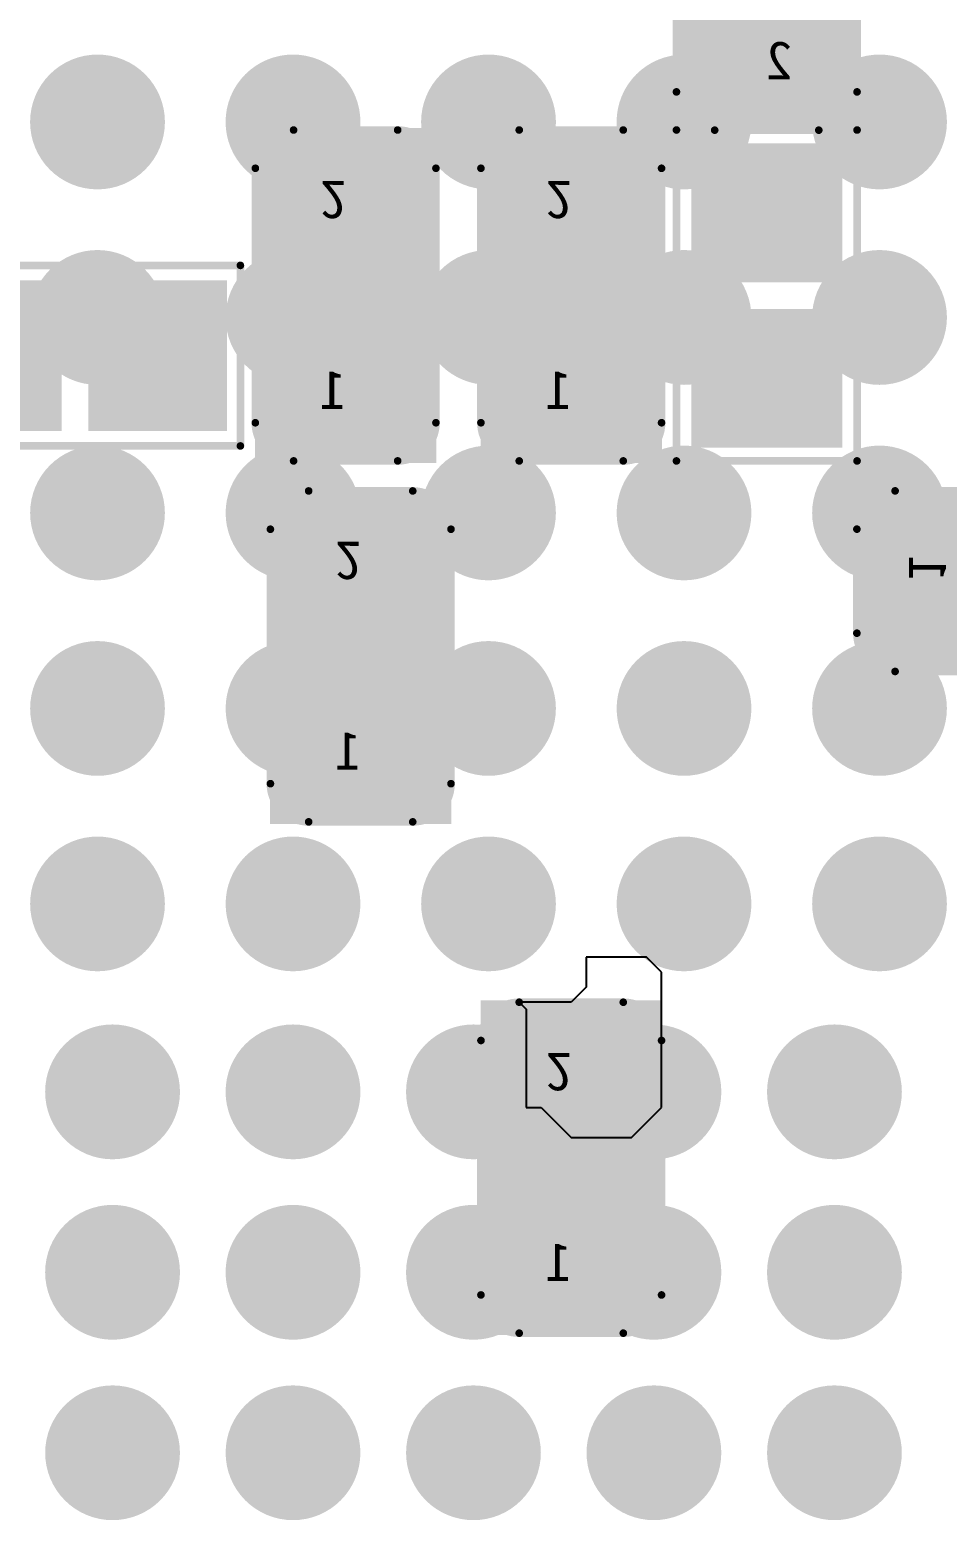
# Model space of a CAD drawing. Header units: millimetres. Extents: x 7.33 to 10.08, y 7.01 to 8.78.
# Drawn here: x 8.2944 to 8.4145, y 7.51 to 7.7051 of the extents above; entities that cross this region are included whole.
import ezdxf

# ---------------------------------------------------------------- set-up
doc = ezdxf.new("R2010")
doc.units = ezdxf.units.MM
doc.header["$MEASUREMENT"] = 0
for name, color, linetype in [('BottomLayer', 5, 'Continuous'), ('BottomOverlay', 54, 'Continuous'), ('BottomPaste', 16, 'Continuous'), ('BottomSolder', 6, 'Continuous'), ('Mechanical20', 56, 'Continuous'), ('TopLayer', 1, 'Continuous'), ('TopPaste', 8, 'Continuous'), ('TopSolder', 216, 'Continuous')]:
    doc.layers.add(name, color=color, linetype=linetype)

# ---------------------------------------------------------------- blocks, each defined once
blk = doc.blocks.new('R0201_B_101')
at = {"layer": 'BottomLayer'}
for points in [[(-0.01792, -0.00788), (-0.00375, -0.00788), (-0.01792, 0.00787), (-0.00375, 0.00787)], [(0.00374, -0.00788), (0.01791, -0.00788), (0.00374, 0.00787), (0.01791, 0.00787)]]:
    blk.add_solid(points, dxfattribs=at)
at = {"layer": 'BottomOverlay', "const_width": 0.001}
for points in [[(-0.02166, 0.01182), (-0.02166, -0.01182)], [(0.02166, 0.01182), (-0.02166, 0.01182)], [(0.02166, 0.01182), (0.02166, -0.01182)], [(0.02166, -0.01182), (-0.02166, -0.01182)]]:
    blk.add_lwpolyline(points, dxfattribs=at)
at = {"layer": 'BottomOverlay', "const_width": 0.0005}
for points in [[(-0.02191, 0.01182, 1), (-0.02141, 0.01182, 1)], [(-0.02191, 0.01182, 1), (-0.02141, 0.01182, 1)], [(0.02141, 0.01182, 1), (0.02191, 0.01182, 1)], [(0.02141, 0.01182, 1), (0.02191, 0.01182, 1)], [(-0.02191, -0.01182, 1), (-0.02141, -0.01182, 1)], [(-0.02191, -0.01182, 1), (-0.02141, -0.01182, 1)], [(0.02141, -0.01182, 1), (0.02191, -0.01182, 1)], [(0.02141, -0.01182, 1), (0.02191, -0.01182, 1)]]:
    blk.add_lwpolyline(points, format="xyb", close=True, dxfattribs=at)
at = {"layer": 'BottomPaste'}
for points in [[(-0.01792, -0.00788), (-0.00375, -0.00788), (-0.01792, 0.00787), (-0.00375, 0.00787)], [(0.00374, -0.00788), (0.01791, -0.00788), (0.00374, 0.00787), (0.01791, 0.00787)]]:
    blk.add_solid(points, dxfattribs=at)
at = {"layer": 'BottomSolder'}
for points in [[(-0.01992, -0.00988), (-0.00175, -0.00988), (-0.01992, 0.00987), (-0.00175, 0.00987)], [(0.00174, -0.00988), (0.01991, -0.00988), (0.00174, 0.00987), (0.01991, 0.00987)]]:
    blk.add_solid(points, dxfattribs=at)
blk = doc.blocks.new('R0201_B_123')
at = {"layer": 'BottomLayer'}
for points in [[(-0.01792, -0.00788), (-0.00375, -0.00788), (-0.01792, 0.00787), (-0.00375, 0.00787)], [(0.00374, -0.00788), (0.01791, -0.00788), (0.00374, 0.00787), (0.01791, 0.00787)]]:
    blk.add_solid(points, dxfattribs=at)
at = {"layer": 'BottomOverlay', "const_width": 0.001}
for points in [[(-0.02166, -0.01182), (-0.02166, 0.01182)], [(0.02166, 0.01182), (-0.02166, 0.01182)], [(0.02166, -0.01182), (0.02166, 0.01182)], [(0.02166, -0.01182), (-0.02166, -0.01182)]]:
    blk.add_lwpolyline(points, dxfattribs=at)
at = {"layer": 'BottomOverlay', "const_width": 0.0005}
for points in [[(-0.02191, 0.01182, 1), (-0.02141, 0.01182, 1)], [(-0.02191, 0.01182, 1), (-0.02141, 0.01182, 1)], [(0.02141, 0.01182, 1), (0.02191, 0.01182, 1)], [(0.02141, 0.01182, 1), (0.02191, 0.01182, 1)], [(-0.02191, -0.01182, 1), (-0.02141, -0.01182, 1)], [(-0.02191, -0.01182, 1), (-0.02141, -0.01182, 1)], [(0.02141, -0.01182, 1), (0.02191, -0.01182, 1)], [(0.02141, -0.01182, 1), (0.02191, -0.01182, 1)]]:
    blk.add_lwpolyline(points, format="xyb", close=True, dxfattribs=at)
at = {"layer": 'BottomPaste'}
for points in [[(-0.01792, -0.00788), (-0.00375, -0.00788), (-0.01792, 0.00787), (-0.00375, 0.00787)], [(0.00374, -0.00788), (0.01791, -0.00788), (0.00374, 0.00787), (0.01791, 0.00787)]]:
    blk.add_solid(points, dxfattribs=at)
at = {"layer": 'BottomSolder'}
for points in [[(-0.01992, -0.00988), (-0.00175, -0.00988), (-0.01992, 0.00987), (-0.00175, 0.00987)], [(0.00174, -0.00988), (0.01991, -0.00988), (0.00174, 0.00987), (0.01991, 0.00987)]]:
    blk.add_solid(points, dxfattribs=at)
blk = doc.blocks.new('C0201_B_371')
at = {"layer": 'BottomLayer'}
for points in [[(-0.01792, -0.00788), (-0.00375, -0.00788), (-0.01792, 0.00787), (-0.00375, 0.00787)], [(0.00374, -0.00788), (0.01791, -0.00788), (0.00374, 0.00787), (0.01791, 0.00787)]]:
    blk.add_solid(points, dxfattribs=at)
at = {"layer": 'BottomOverlay', "const_width": 0.001}
for points in [[(-0.02166, 0.00681, -0.414249), (-0.01666, 0.01182)], [(0.01665, 0.01182, -0.414214), (0.02166, 0.00681)], [(-0.01666, -0.01182, -0.414178), (-0.02166, -0.00681)], [(0.02166, -0.00681, -0.414132), (0.01665, -0.01182)]]:
    blk.add_lwpolyline(points, format="xyb", dxfattribs=at)
for points in [[(0.01665, 0.01182), (-0.01666, 0.01182)], [(-0.02166, -0.00681), (-0.02166, 0.00681)], [(0.02166, -0.00681), (0.02166, 0.00681)], [(0.01665, -0.01182), (-0.01666, -0.01182)]]:
    blk.add_lwpolyline(points, dxfattribs=at)
at = {"layer": 'BottomOverlay', "const_width": 0.0005}
for points in [[(-0.01691, 0.01182, 1), (-0.01641, 0.01182, 1)], [(-0.01691, 0.01182, 1), (-0.01641, 0.01182, 1)], [(0.0164, 0.01182, 1), (0.0169, 0.01182, 1)], [(0.0164, 0.01182, 1), (0.0169, 0.01182, 1)], [(-0.02191, 0.00681, 1), (-0.02141, 0.00681, 1)], [(-0.02191, 0.00681, 1), (-0.02141, 0.00681, 1)], [(0.02141, 0.00681, 1), (0.02191, 0.00681, 1)], [(0.02141, 0.00681, 1), (0.02191, 0.00681, 1)], [(-0.02191, -0.00681, 1), (-0.02141, -0.00681, 1)], [(-0.02191, -0.00681, 1), (-0.02141, -0.00681, 1)], [(0.02141, -0.00681, 1), (0.02191, -0.00681, 1)], [(0.02141, -0.00681, 1), (0.02191, -0.00681, 1)], [(-0.01691, -0.01182, 1), (-0.01641, -0.01182, 1)], [(-0.01691, -0.01182, 1), (-0.01641, -0.01182, 1)], [(0.0164, -0.01182, 1), (0.0169, -0.01182, 1)], [(0.0164, -0.01182, 1), (0.0169, -0.01182, 1)]]:
    blk.add_lwpolyline(points, format="xyb", close=True, dxfattribs=at)
at = {"layer": 'BottomPaste'}
for points in [[(-0.01792, -0.00788), (-0.00375, -0.00788), (-0.01792, 0.00787), (-0.00375, 0.00787)], [(0.00374, -0.00788), (0.01791, -0.00788), (0.00374, 0.00787), (0.01791, 0.00787)]]:
    blk.add_solid(points, dxfattribs=at)
at = {"layer": 'BottomSolder'}
for points in [[(-0.02192, -0.01188), (0.00025, -0.01188), (-0.02192, 0.01187), (0.00025, 0.01187)], [(-0.00026, -0.01188), (0.02191, -0.01188), (-0.00026, 0.01187), (0.02191, 0.01187)]]:
    blk.add_solid(points, dxfattribs=at)
at = {"layer": 'Mechanical20', "text_generation_flag": 2}
for s, rotation, p in [('1', -90, (-0.01484, 0)), ('2', 90, (0.015, 0.00333))]:
    blk.add_text(s, height=0.005, rotation=rotation, dxfattribs=at).set_placement(p)
blk = doc.blocks.new('C0201_B_411')
at = {"layer": 'BottomLayer'}
for points in [[(-0.01792, -0.00788), (-0.00375, -0.00788), (-0.01792, 0.00787), (-0.00375, 0.00787)], [(0.00374, -0.00788), (0.01791, -0.00788), (0.00374, 0.00787), (0.01791, 0.00787)]]:
    blk.add_solid(points, dxfattribs=at)
at = {"layer": 'BottomOverlay', "const_width": 0.001}
for points in [[(-0.02166, 0.00681, -0.414249), (-0.01666, 0.01182)], [(0.01665, 0.01182, -0.414214), (0.02166, 0.00681)], [(-0.01666, -0.01182, -0.414178), (-0.02166, -0.00681)], [(0.02166, -0.00681, -0.414132), (0.01665, -0.01182)]]:
    blk.add_lwpolyline(points, format="xyb", dxfattribs=at)
for points in [[(0.01665, 0.01182), (-0.01666, 0.01182)], [(-0.02166, -0.00681), (-0.02166, 0.00681)], [(0.02166, -0.00681), (0.02166, 0.00681)], [(0.01665, -0.01182), (-0.01666, -0.01182)]]:
    blk.add_lwpolyline(points, dxfattribs=at)
at = {"layer": 'BottomOverlay', "const_width": 0.0005}
for points in [[(-0.01691, 0.01182, 1), (-0.01641, 0.01182, 1)], [(-0.01691, 0.01182, 1), (-0.01641, 0.01182, 1)], [(0.0164, 0.01182, 1), (0.0169, 0.01182, 1)], [(0.0164, 0.01182, 1), (0.0169, 0.01182, 1)], [(-0.02191, 0.00681, 1), (-0.02141, 0.00681, 1)], [(-0.02191, 0.00681, 1), (-0.02141, 0.00681, 1)], [(0.02141, 0.00681, 1), (0.02191, 0.00681, 1)], [(0.02141, 0.00681, 1), (0.02191, 0.00681, 1)], [(-0.02191, -0.00681, 1), (-0.02141, -0.00681, 1)], [(-0.02191, -0.00681, 1), (-0.02141, -0.00681, 1)], [(0.02141, -0.00681, 1), (0.02191, -0.00681, 1)], [(0.02141, -0.00681, 1), (0.02191, -0.00681, 1)], [(-0.01691, -0.01182, 1), (-0.01641, -0.01182, 1)], [(-0.01691, -0.01182, 1), (-0.01641, -0.01182, 1)], [(0.0164, -0.01182, 1), (0.0169, -0.01182, 1)], [(0.0164, -0.01182, 1), (0.0169, -0.01182, 1)]]:
    blk.add_lwpolyline(points, format="xyb", close=True, dxfattribs=at)
at = {"layer": 'BottomPaste'}
for points in [[(-0.01792, -0.00788), (-0.00375, -0.00788), (-0.01792, 0.00787), (-0.00375, 0.00787)], [(0.00374, -0.00788), (0.01791, -0.00788), (0.00374, 0.00787), (0.01791, 0.00787)]]:
    blk.add_solid(points, dxfattribs=at)
at = {"layer": 'BottomSolder'}
for points in [[(-0.02192, -0.01188), (0.00025, -0.01188), (-0.02192, 0.01187), (0.00025, 0.01187)], [(-0.00026, -0.01188), (0.02191, -0.01188), (-0.00026, 0.01187), (0.02191, 0.01187)]]:
    blk.add_solid(points, dxfattribs=at)
at = {"layer": 'Mechanical20', "text_generation_flag": 2}
for s, rotation, p in [('1', -90, (-0.01484, 0)), ('2', 90, (0.015, 0.00333))]:
    blk.add_text(s, height=0.005, rotation=rotation, dxfattribs=at).set_placement(p)
blk = doc.blocks.new('C0201_B_451')
at = {"layer": 'BottomLayer'}
for points in [[(-0.01792, -0.00788), (-0.00375, -0.00788), (-0.01792, 0.00787), (-0.00375, 0.00787)], [(0.00374, -0.00788), (0.01791, -0.00788), (0.00374, 0.00787), (0.01791, 0.00787)]]:
    blk.add_solid(points, dxfattribs=at)
at = {"layer": 'BottomOverlay', "const_width": 0.001}
for points in [[(-0.02166, 0.00681, -0.414249), (-0.01666, 0.01182)], [(0.01665, 0.01182, -0.414214), (0.02166, 0.00681)], [(-0.01666, -0.01182, -0.414178), (-0.02166, -0.00681)], [(0.02166, -0.00681, -0.414132), (0.01665, -0.01182)]]:
    blk.add_lwpolyline(points, format="xyb", dxfattribs=at)
for points in [[(0.01665, 0.01182), (-0.01666, 0.01182)], [(-0.02166, -0.00681), (-0.02166, 0.00681)], [(0.02166, -0.00681), (0.02166, 0.00681)], [(0.01665, -0.01182), (-0.01666, -0.01182)]]:
    blk.add_lwpolyline(points, dxfattribs=at)
at = {"layer": 'BottomOverlay', "const_width": 0.0005}
for points in [[(-0.01691, 0.01182, 1), (-0.01641, 0.01182, 1)], [(-0.01691, 0.01182, 1), (-0.01641, 0.01182, 1)], [(0.0164, 0.01182, 1), (0.0169, 0.01182, 1)], [(0.0164, 0.01182, 1), (0.0169, 0.01182, 1)], [(-0.02191, 0.00681, 1), (-0.02141, 0.00681, 1)], [(-0.02191, 0.00681, 1), (-0.02141, 0.00681, 1)], [(0.02141, 0.00681, 1), (0.02191, 0.00681, 1)], [(0.02141, 0.00681, 1), (0.02191, 0.00681, 1)], [(-0.02191, -0.00681, 1), (-0.02141, -0.00681, 1)], [(-0.02191, -0.00681, 1), (-0.02141, -0.00681, 1)], [(0.02141, -0.00681, 1), (0.02191, -0.00681, 1)], [(0.02141, -0.00681, 1), (0.02191, -0.00681, 1)], [(-0.01691, -0.01182, 1), (-0.01641, -0.01182, 1)], [(-0.01691, -0.01182, 1), (-0.01641, -0.01182, 1)], [(0.0164, -0.01182, 1), (0.0169, -0.01182, 1)], [(0.0164, -0.01182, 1), (0.0169, -0.01182, 1)]]:
    blk.add_lwpolyline(points, format="xyb", close=True, dxfattribs=at)
at = {"layer": 'BottomPaste'}
for points in [[(-0.01792, -0.00788), (-0.00375, -0.00788), (-0.01792, 0.00787), (-0.00375, 0.00787)], [(0.00374, -0.00788), (0.01791, -0.00788), (0.00374, 0.00787), (0.01791, 0.00787)]]:
    blk.add_solid(points, dxfattribs=at)
at = {"layer": 'BottomSolder'}
for points in [[(-0.02192, -0.01188), (0.00025, -0.01188), (-0.02192, 0.01187), (0.00025, 0.01187)], [(-0.00026, -0.01188), (0.02191, -0.01188), (-0.00026, 0.01187), (0.02191, 0.01187)]]:
    blk.add_solid(points, dxfattribs=at)
at = {"layer": 'Mechanical20', "text_generation_flag": 2}
for s, rotation, p in [('1', -90, (-0.01484, 0)), ('2', 90, (0.015, 0.00333))]:
    blk.add_text(s, height=0.005, rotation=rotation, dxfattribs=at).set_placement(p)
blk = doc.blocks.new('C0201_B_514')
at = {"layer": 'BottomLayer'}
for points in [[(-0.01792, -0.00788), (-0.00375, -0.00788), (-0.01792, 0.00787), (-0.00375, 0.00787)], [(0.00374, -0.00788), (0.01791, -0.00788), (0.00374, 0.00787), (0.01791, 0.00787)]]:
    blk.add_solid(points, dxfattribs=at)
at = {"layer": 'BottomOverlay', "const_width": 0.001}
for points in [[(-0.02166, 0.00681, -0.414249), (-0.01666, 0.01182)], [(0.01665, 0.01182, -0.414214), (0.02166, 0.00681)], [(-0.01666, -0.01182, -0.414178), (-0.02166, -0.00681)], [(0.02166, -0.00681, -0.414132), (0.01665, -0.01182)]]:
    blk.add_lwpolyline(points, format="xyb", dxfattribs=at)
for points in [[(-0.01666, 0.01182), (0.01665, 0.01182)], [(-0.02166, -0.00681), (-0.02166, 0.00681)], [(0.02166, -0.00681), (0.02166, 0.00681)], [(-0.01666, -0.01182), (0.01665, -0.01182)]]:
    blk.add_lwpolyline(points, dxfattribs=at)
at = {"layer": 'BottomOverlay', "const_width": 0.0005}
for points in [[(-0.01691, 0.01182, 1), (-0.01641, 0.01182, 1)], [(-0.01691, 0.01182, 1), (-0.01641, 0.01182, 1)], [(0.0164, 0.01182, 1), (0.0169, 0.01182, 1)], [(0.0164, 0.01182, 1), (0.0169, 0.01182, 1)], [(-0.02191, 0.00681, 1), (-0.02141, 0.00681, 1)], [(-0.02191, 0.00681, 1), (-0.02141, 0.00681, 1)], [(0.02141, 0.00681, 1), (0.02191, 0.00681, 1)], [(0.02141, 0.00681, 1), (0.02191, 0.00681, 1)], [(-0.02191, -0.00681, 1), (-0.02141, -0.00681, 1)], [(-0.02191, -0.00681, 1), (-0.02141, -0.00681, 1)], [(0.02141, -0.00681, 1), (0.02191, -0.00681, 1)], [(0.02141, -0.00681, 1), (0.02191, -0.00681, 1)], [(-0.01691, -0.01182, 1), (-0.01641, -0.01182, 1)], [(-0.01691, -0.01182, 1), (-0.01641, -0.01182, 1)], [(0.0164, -0.01182, 1), (0.0169, -0.01182, 1)], [(0.0164, -0.01182, 1), (0.0169, -0.01182, 1)]]:
    blk.add_lwpolyline(points, format="xyb", close=True, dxfattribs=at)
at = {"layer": 'BottomPaste'}
for points in [[(-0.01792, -0.00788), (-0.00375, -0.00788), (-0.01792, 0.00787), (-0.00375, 0.00787)], [(0.00374, -0.00788), (0.01791, -0.00788), (0.00374, 0.00787), (0.01791, 0.00787)]]:
    blk.add_solid(points, dxfattribs=at)
at = {"layer": 'BottomSolder'}
for points in [[(-0.02192, -0.01188), (0.00025, -0.01188), (-0.02192, 0.01187), (0.00025, 0.01187)], [(-0.00026, -0.01188), (0.02191, -0.01188), (-0.00026, 0.01187), (0.02191, 0.01187)]]:
    blk.add_solid(points, dxfattribs=at)
at = {"layer": 'Mechanical20', "text_generation_flag": 2}
for s, rotation, p in [('1', -90, (-0.01484, 0)), ('2', -270, (0.015, 0.00333))]:
    blk.add_text(s, height=0.005, rotation=rotation, dxfattribs=at).set_placement(p)
blk = doc.blocks.new('C0201_B_515')
at = {"layer": 'BottomLayer'}
for points in [[(-0.01792, -0.00788), (-0.00375, -0.00788), (-0.01792, 0.00787), (-0.00375, 0.00787)], [(0.00374, -0.00788), (0.01791, -0.00788), (0.00374, 0.00787), (0.01791, 0.00787)]]:
    blk.add_solid(points, dxfattribs=at)
at = {"layer": 'BottomOverlay', "const_width": 0.001}
for points in [[(-0.02166, 0.00681, -0.414249), (-0.01666, 0.01182)], [(0.01665, 0.01182, -0.414214), (0.02166, 0.00681)], [(-0.01666, -0.01182, -0.414178), (-0.02166, -0.00681)], [(0.02166, -0.00681, -0.414132), (0.01665, -0.01182)]]:
    blk.add_lwpolyline(points, format="xyb", dxfattribs=at)
for points in [[(-0.01666, 0.01182), (0.01665, 0.01182)], [(-0.02166, 0.00681), (-0.02166, -0.00681)], [(0.02166, 0.00681), (0.02166, -0.00681)], [(-0.01666, -0.01182), (0.01665, -0.01182)]]:
    blk.add_lwpolyline(points, dxfattribs=at)
at = {"layer": 'BottomOverlay', "const_width": 0.0005}
for points in [[(-0.01691, 0.01182, 1), (-0.01641, 0.01182, 1)], [(-0.01691, 0.01182, 1), (-0.01641, 0.01182, 1)], [(0.0164, 0.01182, 1), (0.0169, 0.01182, 1)], [(0.0164, 0.01182, 1), (0.0169, 0.01182, 1)], [(-0.02191, 0.00681, 1), (-0.02141, 0.00681, 1)], [(-0.02191, 0.00681, 1), (-0.02141, 0.00681, 1)], [(0.02141, 0.00681, 1), (0.02191, 0.00681, 1)], [(0.02141, 0.00681, 1), (0.02191, 0.00681, 1)], [(-0.02191, -0.00681, 1), (-0.02141, -0.00681, 1)], [(-0.02191, -0.00681, 1), (-0.02141, -0.00681, 1)], [(0.02141, -0.00681, 1), (0.02191, -0.00681, 1)], [(0.02141, -0.00681, 1), (0.02191, -0.00681, 1)], [(-0.01691, -0.01182, 1), (-0.01641, -0.01182, 1)], [(-0.01691, -0.01182, 1), (-0.01641, -0.01182, 1)], [(0.0164, -0.01182, 1), (0.0169, -0.01182, 1)], [(0.0164, -0.01182, 1), (0.0169, -0.01182, 1)]]:
    blk.add_lwpolyline(points, format="xyb", close=True, dxfattribs=at)
at = {"layer": 'BottomPaste'}
for points in [[(-0.01792, -0.00788), (-0.00375, -0.00788), (-0.01792, 0.00787), (-0.00375, 0.00787)], [(0.00374, -0.00788), (0.01791, -0.00788), (0.00374, 0.00787), (0.01791, 0.00787)]]:
    blk.add_solid(points, dxfattribs=at)
at = {"layer": 'BottomSolder'}
for points in [[(-0.02192, -0.01188), (0.00025, -0.01188), (-0.02192, 0.01187), (0.00025, 0.01187)], [(-0.00026, -0.01188), (0.02191, -0.01188), (-0.00026, 0.01187), (0.02191, 0.01187)]]:
    blk.add_solid(points, dxfattribs=at)
at = {"layer": 'Mechanical20', "text_generation_flag": 2}
for s, rotation, p in [('1', 270, (-0.01484, 0)), ('2', 90, (0.015, 0.00333))]:
    blk.add_text(s, height=0.005, rotation=rotation, dxfattribs=at).set_placement(p)
blk = doc.blocks.new('C0201_B_528')
at = {"layer": 'BottomLayer'}
for points in [[(-0.01792, -0.00788), (-0.00375, -0.00788), (-0.01792, 0.00787), (-0.00375, 0.00787)], [(0.00374, -0.00788), (0.01791, -0.00788), (0.00374, 0.00787), (0.01791, 0.00787)]]:
    blk.add_solid(points, dxfattribs=at)
at = {"layer": 'BottomOverlay', "const_width": 0.001}
for points in [[(-0.02166, 0.00681, -0.414249), (-0.01666, 0.01182)], [(0.01665, 0.01182, -0.414214), (0.02166, 0.00681)], [(-0.01666, -0.01182, -0.414178), (-0.02166, -0.00681)], [(0.02166, -0.00681, -0.414132), (0.01665, -0.01182)]]:
    blk.add_lwpolyline(points, format="xyb", dxfattribs=at)
for points in [[(0.01665, 0.01182), (-0.01666, 0.01182)], [(-0.02166, -0.00681), (-0.02166, 0.00681)], [(0.02166, -0.00681), (0.02166, 0.00681)], [(0.01665, -0.01182), (-0.01666, -0.01182)]]:
    blk.add_lwpolyline(points, dxfattribs=at)
at = {"layer": 'BottomOverlay', "const_width": 0.0005}
for points in [[(-0.01691, 0.01182, 1), (-0.01641, 0.01182, 1)], [(-0.01691, 0.01182, 1), (-0.01641, 0.01182, 1)], [(0.0164, 0.01182, 1), (0.0169, 0.01182, 1)], [(0.0164, 0.01182, 1), (0.0169, 0.01182, 1)], [(-0.02191, 0.00681, 1), (-0.02141, 0.00681, 1)], [(-0.02191, 0.00681, 1), (-0.02141, 0.00681, 1)], [(0.02141, 0.00681, 1), (0.02191, 0.00681, 1)], [(0.02141, 0.00681, 1), (0.02191, 0.00681, 1)], [(-0.02191, -0.00681, 1), (-0.02141, -0.00681, 1)], [(-0.02191, -0.00681, 1), (-0.02141, -0.00681, 1)], [(0.02141, -0.00681, 1), (0.02191, -0.00681, 1)], [(0.02141, -0.00681, 1), (0.02191, -0.00681, 1)], [(-0.01691, -0.01182, 1), (-0.01641, -0.01182, 1)], [(-0.01691, -0.01182, 1), (-0.01641, -0.01182, 1)], [(0.0164, -0.01182, 1), (0.0169, -0.01182, 1)], [(0.0164, -0.01182, 1), (0.0169, -0.01182, 1)]]:
    blk.add_lwpolyline(points, format="xyb", close=True, dxfattribs=at)
at = {"layer": 'BottomPaste'}
for points in [[(-0.01792, -0.00788), (-0.00375, -0.00788), (-0.01792, 0.00787), (-0.00375, 0.00787)], [(0.00374, -0.00788), (0.01791, -0.00788), (0.00374, 0.00787), (0.01791, 0.00787)]]:
    blk.add_solid(points, dxfattribs=at)
at = {"layer": 'BottomSolder'}
for points in [[(-0.02192, -0.01188), (0.00025, -0.01188), (-0.02192, 0.01187), (0.00025, 0.01187)], [(-0.00026, -0.01188), (0.02191, -0.01188), (-0.00026, 0.01187), (0.02191, 0.01187)]]:
    blk.add_solid(points, dxfattribs=at)
at = {"layer": 'Mechanical20', "text_generation_flag": 2}
for s, rotation, p in [('1', -90, (-0.01484, 0)), ('2', 90, (0.015, 0.00333))]:
    blk.add_text(s, height=0.005, rotation=rotation, dxfattribs=at).set_placement(p)
blk = doc.blocks.new('BGA698_16R1X17R2X1R18_569')
at = {"layer": 'TopLayer', "const_width": 0.00482}
for points in [[(-0.14316, 0.02559, 1), (-0.13834, 0.02559, 1)], [(-0.11757, 0.02559, 1), (-0.11275, 0.02559, 1)], [(-0.09198, 0.02559, 1), (-0.08716, 0.02559, 1)], [(-0.06639, 0.02559, 1), (-0.06156, 0.02559, 1)], [(-0.0408, 0.02559, 1), (-0.03597, 0.02559, 1)], [(-0.21501, 0.02362, 1), (-0.21019, 0.02362, 1)], [(-0.19139, 0.02362, 1), (-0.18656, 0.02362, 1)], [(-0.16777, 0.02362, 1), (-0.16294, 0.02362, 1)], [(-0.21501, 0, 1), (-0.21019, 0, 1)], [(-0.19139, 0, 1), (-0.18656, 0, 1)], [(-0.16777, 0, 1), (-0.16294, 0, 1)], [(-0.14316, 0, 1), (-0.13834, 0, 1)], [(-0.11757, 0, 1), (-0.11275, 0, 1)], [(-0.09198, 0, 1), (-0.08716, 0, 1)], [(-0.06639, 0, 1), (-0.06156, 0, 1)], [(-0.0408, 0, 1), (-0.03597, 0, 1)], [(-0.21501, -0.02362, 1), (-0.21019, -0.02362, 1)], [(-0.19139, -0.02362, 1), (-0.18656, -0.02362, 1)], [(-0.16777, -0.02362, 1), (-0.16294, -0.02362, 1)], [(-0.14316, -0.02559, 1), (-0.13834, -0.02559, 1)], [(-0.11757, -0.02559, 1), (-0.11275, -0.02559, 1)], [(-0.09198, -0.02559, 1), (-0.08716, -0.02559, 1)], [(-0.06639, -0.02559, 1), (-0.06156, -0.02559, 1)], [(-0.0408, -0.02559, 1), (-0.03597, -0.02559, 1)], [(-0.21501, -0.04724, 1), (-0.21019, -0.04724, 1)], [(-0.19139, -0.04724, 1), (-0.18656, -0.04724, 1)], [(-0.16777, -0.04724, 1), (-0.16294, -0.04724, 1)], [(-0.14316, -0.05118, 1), (-0.13834, -0.05118, 1)], [(-0.11757, -0.05118, 1), (-0.11275, -0.05118, 1)], [(-0.09198, -0.05118, 1), (-0.08716, -0.05118, 1)], [(-0.06639, -0.05118, 1), (-0.06156, -0.05118, 1)], [(-0.0408, -0.05118, 1), (-0.03597, -0.05118, 1)], [(-0.21501, -0.07087, 1), (-0.21019, -0.07087, 1)], [(-0.19139, -0.07087, 1), (-0.18656, -0.07087, 1)], [(-0.16777, -0.07087, 1), (-0.16294, -0.07087, 1)], [(-0.14316, -0.07677, 1), (-0.13834, -0.07677, 1)], [(-0.11757, -0.07677, 1), (-0.11275, -0.07677, 1)], [(-0.09198, -0.07677, 1), (-0.08716, -0.07677, 1)], [(-0.06639, -0.07677, 1), (-0.06156, -0.07677, 1)], [(-0.0408, -0.07677, 1), (-0.03597, -0.07677, 1)]]:
    blk.add_lwpolyline(points, format="xyb", close=True, dxfattribs=at)
at = {"layer": 'TopPaste', "const_width": 0.00482}
for points in [[(-0.14316, 0.02559, 1), (-0.13834, 0.02559, 1)], [(-0.11757, 0.02559, 1), (-0.11275, 0.02559, 1)], [(-0.09198, 0.02559, 1), (-0.08716, 0.02559, 1)], [(-0.06639, 0.02559, 1), (-0.06156, 0.02559, 1)], [(-0.0408, 0.02559, 1), (-0.03597, 0.02559, 1)], [(-0.21501, 0.02362, 1), (-0.21019, 0.02362, 1)], [(-0.19139, 0.02362, 1), (-0.18656, 0.02362, 1)], [(-0.16777, 0.02362, 1), (-0.16294, 0.02362, 1)], [(-0.21501, 0, 1), (-0.21019, 0, 1)], [(-0.19139, 0, 1), (-0.18656, 0, 1)], [(-0.16777, 0, 1), (-0.16294, 0, 1)], [(-0.14316, 0, 1), (-0.13834, 0, 1)], [(-0.11757, 0, 1), (-0.11275, 0, 1)], [(-0.09198, 0, 1), (-0.08716, 0, 1)], [(-0.06639, 0, 1), (-0.06156, 0, 1)], [(-0.0408, 0, 1), (-0.03597, 0, 1)], [(-0.21501, -0.02362, 1), (-0.21019, -0.02362, 1)], [(-0.19139, -0.02362, 1), (-0.18656, -0.02362, 1)], [(-0.16777, -0.02362, 1), (-0.16294, -0.02362, 1)], [(-0.14316, -0.02559, 1), (-0.13834, -0.02559, 1)], [(-0.11757, -0.02559, 1), (-0.11275, -0.02559, 1)], [(-0.09198, -0.02559, 1), (-0.08716, -0.02559, 1)], [(-0.06639, -0.02559, 1), (-0.06156, -0.02559, 1)], [(-0.0408, -0.02559, 1), (-0.03597, -0.02559, 1)], [(-0.21501, -0.04724, 1), (-0.21019, -0.04724, 1)], [(-0.19139, -0.04724, 1), (-0.18656, -0.04724, 1)], [(-0.16777, -0.04724, 1), (-0.16294, -0.04724, 1)], [(-0.14316, -0.05118, 1), (-0.13834, -0.05118, 1)], [(-0.11757, -0.05118, 1), (-0.11275, -0.05118, 1)], [(-0.09198, -0.05118, 1), (-0.08716, -0.05118, 1)], [(-0.06639, -0.05118, 1), (-0.06156, -0.05118, 1)], [(-0.0408, -0.05118, 1), (-0.03597, -0.05118, 1)], [(-0.21501, -0.07087, 1), (-0.21019, -0.07087, 1)], [(-0.19139, -0.07087, 1), (-0.18656, -0.07087, 1)], [(-0.16777, -0.07087, 1), (-0.16294, -0.07087, 1)], [(-0.14316, -0.07677, 1), (-0.13834, -0.07677, 1)], [(-0.11757, -0.07677, 1), (-0.11275, -0.07677, 1)], [(-0.09198, -0.07677, 1), (-0.08716, -0.07677, 1)], [(-0.06639, -0.07677, 1), (-0.06156, -0.07677, 1)], [(-0.0408, -0.07677, 1), (-0.03597, -0.07677, 1)]]:
    blk.add_lwpolyline(points, format="xyb", close=True, dxfattribs=at)
at = {"layer": 'TopSolder', "const_width": 0.00882}
for points in [[(-0.14516, 0.02559, 1), (-0.13634, 0.02559, 1)], [(-0.11957, 0.02559, 1), (-0.11075, 0.02559, 1)], [(-0.09398, 0.02559, 1), (-0.08516, 0.02559, 1)], [(-0.06839, 0.02559, 1), (-0.05956, 0.02559, 1)], [(-0.0428, 0.02559, 1), (-0.03397, 0.02559, 1)], [(-0.21701, 0.02362, 1), (-0.20819, 0.02362, 1)], [(-0.19339, 0.02362, 1), (-0.18456, 0.02362, 1)], [(-0.16977, 0.02362, 1), (-0.16094, 0.02362, 1)], [(-0.21701, 0, 1), (-0.20819, 0, 1)], [(-0.19339, 0, 1), (-0.18456, 0, 1)], [(-0.16977, 0, 1), (-0.16094, 0, 1)], [(-0.14516, 0, 1), (-0.13634, 0, 1)], [(-0.11957, 0, 1), (-0.11075, 0, 1)], [(-0.09398, 0, 1), (-0.08516, 0, 1)], [(-0.06839, 0, 1), (-0.05956, 0, 1)], [(-0.0428, 0, 1), (-0.03397, 0, 1)], [(-0.21701, -0.02362, 1), (-0.20819, -0.02362, 1)], [(-0.19339, -0.02362, 1), (-0.18456, -0.02362, 1)], [(-0.16977, -0.02362, 1), (-0.16094, -0.02362, 1)], [(-0.14516, -0.02559, 1), (-0.13634, -0.02559, 1)], [(-0.11957, -0.02559, 1), (-0.11075, -0.02559, 1)], [(-0.09398, -0.02559, 1), (-0.08516, -0.02559, 1)], [(-0.06839, -0.02559, 1), (-0.05956, -0.02559, 1)], [(-0.0428, -0.02559, 1), (-0.03397, -0.02559, 1)], [(-0.21701, -0.04724, 1), (-0.20819, -0.04724, 1)], [(-0.19339, -0.04724, 1), (-0.18456, -0.04724, 1)], [(-0.16977, -0.04724, 1), (-0.16094, -0.04724, 1)], [(-0.14516, -0.05118, 1), (-0.13634, -0.05118, 1)], [(-0.11957, -0.05118, 1), (-0.11075, -0.05118, 1)], [(-0.09398, -0.05118, 1), (-0.08516, -0.05118, 1)], [(-0.06839, -0.05118, 1), (-0.05956, -0.05118, 1)], [(-0.0428, -0.05118, 1), (-0.03397, -0.05118, 1)], [(-0.21701, -0.07087, 1), (-0.20819, -0.07087, 1)], [(-0.19339, -0.07087, 1), (-0.18456, -0.07087, 1)], [(-0.16977, -0.07087, 1), (-0.16094, -0.07087, 1)], [(-0.14516, -0.07677, 1), (-0.13634, -0.07677, 1)], [(-0.11957, -0.07677, 1), (-0.11075, -0.07677, 1)], [(-0.09398, -0.07677, 1), (-0.08516, -0.07677, 1)], [(-0.06839, -0.07677, 1), (-0.05956, -0.07677, 1)], [(-0.0428, -0.07677, 1), (-0.03397, -0.07677, 1)]]:
    blk.add_lwpolyline(points, format="xyb", close=True, dxfattribs=at)

msp = doc.modelspace()

# ---------------------------------------------------------------- linework, layer by layer
at = {"layer": 'BottomLayer'}
for p, q in [((8.37516, 7.58373), (8.36728, 7.58373)), ((8.36728, 7.58373), (8.36728, 7.5798)), ((8.37713, 7.58176), (8.37516, 7.58373)), ((8.37713, 7.56405), (8.37713, 7.58176)), ((8.36728, 7.5798), (8.36532, 7.57783)), ((8.36532, 7.57783), (8.3585, 7.57783)), ((8.3585, 7.57783), (8.35941, 7.57692)), ((8.35941, 7.57692), (8.35941, 7.56405)), ((8.35941, 7.56405), (8.36138, 7.56405)), ((8.36138, 7.56405), (8.36532, 7.56011)), ((8.37319, 7.56011), (8.37713, 7.56405)), ((8.36532, 7.56011), (8.37319, 7.56011))]:
    msp.add_line(p, q, dxfattribs=at)

# ---------------------------------------------------------------- block references
for name, p, rotation in [('BGA698_16R1X17R2X1R18_569', (8.3289, 7.73145), 90), ('C0201_B_515', (8.39091, 7.71365), 270), ('C0201_B_371', (8.33579, 7.67035), 90), ('C0201_B_411', (8.36532, 7.67035), 90), ('R0201_B_123', (8.39091, 7.67035), 90), ('R0201_B_101', (8.30035, 7.66247), 180), ('C0201_B_528', (8.33776, 7.6231), 90), ('C0201_B_514', (8.42437, 7.63295), 360), ('C0201_B_451', (8.36532, 7.55617), 90)]:
    msp.add_blockref(name, p, dxfattribs=dict(rotation=rotation))

doc.saveas('drawing.dxf')
